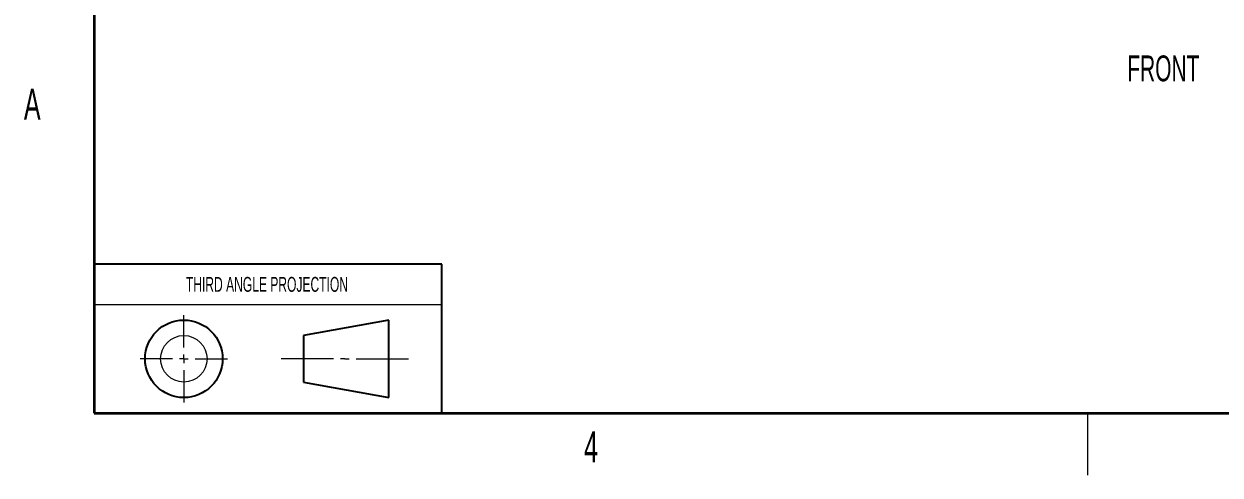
# Model space of a CAD drawing. Header units: inches. Extents: x 0.2 to 16.8, y 0.2 to 10.8.
# Drawn here: x 0.218 to 5.034, y 0.25 to 2.069 of the extents above; entities that cross this region are included whole.
import ezdxf

# ---------------------------------------------------------------- set-up
doc = ezdxf.new("R2010")
doc.units = ezdxf.units.IN
doc.header["$MEASUREMENT"] = 0
doc.styles.add('SLDTEXTSTYLE0', font='TXT', dxfattribs={"width": 0.605})

msp = doc.modelspace()

# ---------------------------------------------------------------- linework, layer by layer
at = {"color": 7, "linetype": 'Continuous', "lineweight": 35}
for p, q in [((0.5, 10.5), (0.5, 0.5)), ((0.5, 0.5), (16.5, 0.5))]:
    msp.add_line(p, q, dxfattribs=at)
at = {"color": 7, "linetype": 'Continuous', "lineweight": 25}
for p, q in [((1.9, 1.1), (0.5, 1.1)), ((1.9, 0.5), (1.9, 1.1)), ((1.6875, 0.875), (1.3438, 0.8125)), ((1.6875, 0.5625), (1.6875, 0.875)), ((1.3438, 0.8125), (1.3438, 0.625)), ((1.3438, 0.625), (1.6875, 0.5625))]:
    msp.add_line(p, q, dxfattribs=at)
at = {"color": 7, "linetype": 'Continuous', "lineweight": 18}
for p, q in [((0.5, 0.9375), (1.9, 0.9375)), ((0.8615, 0.7648), (0.8615, 0.895)), ((0.8615, 0.7188), (0.8615, 0.7365)), ((0.8155, 0.7188), (0.6853, 0.7188)), ((0.8615, 0.7188), (0.8438, 0.7188)), ((0.8615, 0.7188), (0.8792, 0.7188)), ((0.8615, 0.7188), (0.8615, 0.701)), ((0.9075, 0.7188), (1.0378, 0.7188)), ((1.4638, 0.7188), (1.2535, 0.7188)), ((1.5098, 0.7188), (1.4921, 0.7188)), ((1.5098, 0.7188), (1.5275, 0.7188)), ((1.5558, 0.7188), (1.766, 0.7188)), ((0.8615, 0.6727), (0.8615, 0.5425)), ((4.5, 0.5), (4.5, 0.25))]:
    msp.add_line(p, q, dxfattribs=at)
at = {"color": 7, "linetype": 'Continuous', "lineweight": 25}
msp.add_circle((0.8615, 0.7188), 0.1562, dxfattribs=at)
at = {"color": 7, "linetype": 'Continuous', "lineweight": 18}
msp.add_circle((0.8615, 0.7188), 0.0938, dxfattribs=at)

# ---------------------------------------------------------------- texts
at = {"color": 7, "linetype": 'Continuous', "lineweight": 0, "style": 'SLDTEXTSTYLE0'}
for s, insert, char_height, attachment_point in [('FRONT', (4.6607, 1.9415), 0.10417, 1), ('A', (0.2511, 1.807), 0.125, 2), ('THIRD ANGLE PROJECTION', (1.1962, 1.0488), 0.06, 2), ('4', (2.5012, 0.427), 0.125, 2)]:
    msp.add_mtext(s, dxfattribs=dict(at, insert=insert, char_height=char_height, attachment_point=attachment_point))

doc.saveas('drawing.dxf')
